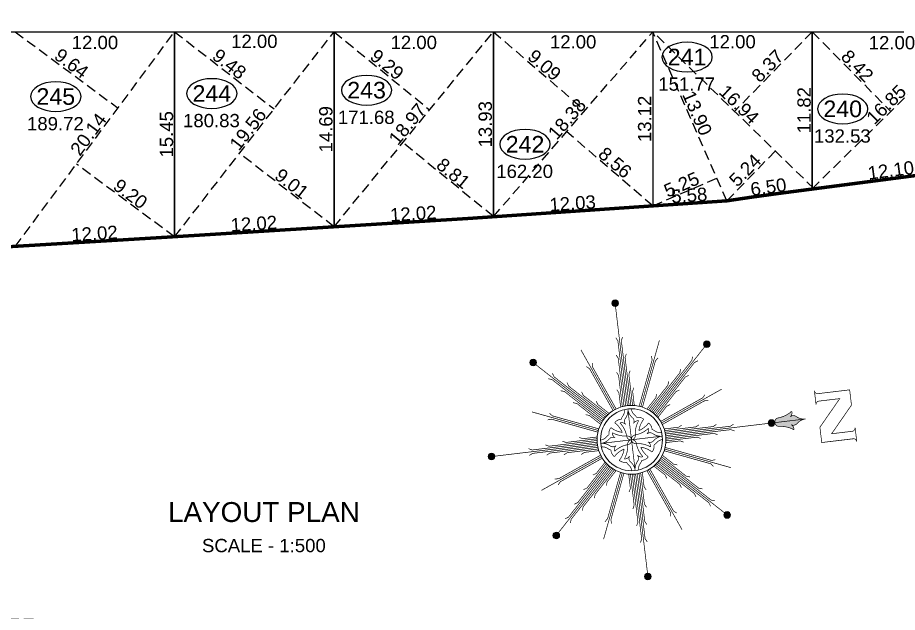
# Model space of a CAD drawing. Header units: millimetres. Extents: x 9625 to 10808, y -1607 to -1252.
# Drawn here: x 10449.5 to 10515.7, y -1510.8 to -1466 of the extents above; entities that cross this region are included whole.
import ezdxf

# ---------------------------------------------------------------- set-up
doc = ezdxf.new("R2010")
doc.units = ezdxf.units.MM
doc.header["$LTSCALE"] = 3
doc.header["$MEASUREMENT"] = 0
doc.header["$PDMODE"] = 35
doc.header["$PDSIZE"] = 1
doc.linetypes.add('HIDDEN', pattern=[0.375, 0.25, -0.125])
doc.layers.get('Defpoints').update_dxf_attribs({"linetype": 'HIDDEN'})
for name, color, linetype in [('DIM', 8, 'HIDDEN'), ('DIM1', 8, 'Continuous'), ('PLOT TEXT', 3, 'Continuous'), ('Text', 3, 'Continuous'), ('WALL', 6, 'Continuous')]:
    doc.layers.add(name, color=color, linetype=linetype)
doc.layers.add('North', color=7, linetype='Continuous', lineweight=18)
doc.styles.add('ARIAL', font='arial.ttf')
doc.styles.get("Standard").update_dxf_attribs({"font": 'arial.ttf'})
doc.dimstyles.new('ISO-25', dxfattribs={"dimtxt": 1, "dimasz": 1, "dimexe": 0, "dimexo": 0, "dimgap": 0.1, "dimtad": 1, "dimzin": 0, "dimdsep": 46, "dimtxsty": 'Standard', "dimblk": 'NONE', "dimcen": 2.5, "dimse1": 1, "dimse2": 1, "dimclrd": 256, "dimclre": 256, "dimclrt": 3, "dimadec": 0, "dimazin": 0, "dimtfac": 1, "dimtmove": 0, "dimatfit": 3, "dimfxl": 1, "dimarcsym": 0})
doc.dimstyles.get("Standard").update_dxf_attribs({"dimtxt": 1, "dimasz": 0, "dimexe": 0, "dimexo": 0, "dimgap": 0.1, "dimtad": 1, "dimzin": 0, "dimdsep": 46, "dimtxsty": 'Standard', "dimcen": 0, "dimse1": 1, "dimse2": 1, "dimsd1": 1, "dimsd2": 1, "dimclrd": 256, "dimclre": 256, "dimclrt": 3, "dimadec": 0, "dimazin": 0, "dimtfac": 1, "dimtix": 1, "dimtofl": 0, "dimtmove": 2, "dimatfit": 3, "dimfxl": 1, "dimtolj": 1, "dimtzin": 0, "dimlwd": -1, "dimlwe": -1, "dimarcsym": 0})

# ---------------------------------------------------------------- blocks, each defined once
blk = doc.blocks.new('*D1571')
at = {"layer": 'Defpoints', "color": 0}
for p in [(10440.9657438603, -1511.331670388876), (10451.02200200672, -1511.331670388876), (10451.02200200672, -1511.331670388876)]:
    blk.add_point(p, dxfattribs=at)
at = {"layer": 'DIM', "lineweight": -2}
blk.add_line((10440.9657438603, -1511.331670388876), (10451.02200200672, -1511.331670388876), dxfattribs=at)
at = {"layer": 'DIM', "color": 3, "insert": (10445.99387293351, -1510.721097401155), "char_height": 1, "attachment_point": 5}
blk.add_mtext('20.11', dxfattribs=at)
blk = doc.blocks.new('_None')
blk = doc.blocks.new('*D308')
at = {"layer": 'Defpoints', "color": 0}
for p in [(10449.33164176865, -1467.070435481002), (10457.07114773702, -1472.812745032569), (10457.07114773702, -1472.812745032569)]:
    blk.add_point(p, dxfattribs=at)
at = {"layer": 'DIM', "lineweight": -2}
blk.add_line((10449.33164176865, -1467.070435481002), (10457.07114773702, -1472.812745032569), dxfattribs=at)
at = {"layer": 'DIM', "color": 3, "insert": (10453.56520668972, -1469.451243187954), "char_height": 1, "attachment_point": 5, "rotation": 323.4265132976933}
blk.add_mtext('9.64', dxfattribs=at)
blk = doc.blocks.new('*D307')
at = {"layer": 'Defpoints', "color": 0}
for p in [(10453.94057358548, -1477.032144407093), (10453.94057358548, -1477.032144407093), (10461.33164176865, -1482.515931304854)]:
    blk.add_point(p, dxfattribs=at)
at = {"layer": 'DIM', "lineweight": -2}
blk.add_line((10461.33164176865, -1482.515931304854), (10453.94057358548, -1477.032144407093), dxfattribs=at)
at = {"layer": 'DIM', "color": 3, "insert": (10457.99991961396, -1479.283690787143), "char_height": 1, "attachment_point": 5, "rotation": 323.42651329769234}
blk.add_mtext('9.20', dxfattribs=at)
blk = doc.blocks.new('*D306')
at = {"layer": 'Defpoints', "color": 0}
for p in [(10461.33164176865, -1467.070435481002), (10461.33164176865, -1467.070435481002), (10449.33164176865, -1483.244079689206)]:
    blk.add_point(p, dxfattribs=at)
at = {"layer": 'DIM', "lineweight": -2}
blk.add_line((10449.33164176865, -1483.244079689206), (10461.33164176865, -1467.070435481002), dxfattribs=at)
at = {"layer": 'DIM', "color": 3, "insert": (10454.84129469982, -1474.793445648213), "char_height": 1, "attachment_point": 5, "rotation": 53.426513297692594}
blk.add_mtext('20.14', dxfattribs=at)
blk = doc.blocks.new('*D305')
at = {"layer": 'Defpoints', "color": 0}
for p in [(10461.33164176865, -1467.070435481002), (10468.81463819984, -1472.883838028167), (10468.81463819984, -1472.883838028167)]:
    blk.add_point(p, dxfattribs=at)
at = {"layer": 'DIM', "lineweight": -2}
blk.add_line((10461.33164176865, -1467.070435481002), (10468.81463819984, -1472.883838028167), dxfattribs=at)
at = {"layer": 'DIM', "color": 3, "insert": (10465.44772625694, -1469.494970291998), "char_height": 1, "attachment_point": 5, "rotation": 322.1570220389801}
blk.add_mtext('9.48', dxfattribs=at)
blk = doc.blocks.new('*D304')
at = {"layer": 'Defpoints', "color": 0}
for p in [(10466.21457627693, -1476.230630880055), (10466.21457627693, -1476.230630880055), (10473.33164176865, -1481.759748398463)]:
    blk.add_point(p, dxfattribs=at)
at = {"layer": 'DIM', "lineweight": -2}
blk.add_line((10473.33164176865, -1481.759748398463), (10466.21457627693, -1476.230630880055), dxfattribs=at)
at = {"layer": 'DIM', "color": 3, "insert": (10470.14769529549, -1478.513023176673), "char_height": 1, "attachment_point": 5, "rotation": 322.15702203897683}
blk.add_mtext('9.01', dxfattribs=at)
blk = doc.blocks.new('*D303')
at = {"layer": 'Defpoints', "color": 0}
for p in [(10473.33164177922, -1467.069562930242), (10473.33164177922, -1467.069562930242), (10461.33164176865, -1482.515931304854)]:
    blk.add_point(p, dxfattribs=at)
at = {"layer": 'DIM', "lineweight": -2}
blk.add_line((10461.33164176865, -1482.515931304854), (10473.33164177922, -1467.069562930242), dxfattribs=at)
at = {"layer": 'DIM', "color": 3, "insert": (10466.84947531135, -1474.418160844852), "char_height": 1, "attachment_point": 5, "rotation": 52.157022038977395}
blk.add_mtext('19.56', dxfattribs=at)
blk = doc.blocks.new('*D302')
at = {"layer": 'Defpoints', "color": 0}
for p in [(10473.33164176865, -1467.070435481002), (10480.52865209419, -1472.949820336627), (10480.52865209419, -1472.949820336627)]:
    blk.add_point(p, dxfattribs=at)
at = {"layer": 'DIM', "lineweight": -2}
blk.add_line((10473.33164176865, -1467.070435481002), (10480.52865209419, -1472.949820336627), dxfattribs=at)
at = {"layer": 'DIM', "color": 3, "insert": (10477.31642743623, -1469.537278308056), "char_height": 1, "attachment_point": 5, "rotation": 320.75391127430345}
blk.add_mtext('9.29', dxfattribs=at)
blk = doc.blocks.new('*D301')
at = {"layer": 'Defpoints', "color": 0}
for p in [(10478.50943865688, -1475.421558505612), (10478.50943865688, -1475.421558505612), (10485.33164176865, -1480.994755686535)]:
    blk.add_point(p, dxfattribs=at)
at = {"layer": 'DIM', "lineweight": -2}
blk.add_line((10485.33164176865, -1480.994755686535), (10478.50943865688, -1475.421558505612), dxfattribs=at)
at = {"layer": 'DIM', "color": 3, "insert": (10482.30682071757, -1477.735307495315), "char_height": 1, "attachment_point": 5, "rotation": 320.75391127429856}
blk.add_mtext('8.81', dxfattribs=at)
blk = doc.blocks.new('*D300')
at = {"layer": 'Defpoints', "color": 0}
for p in [(10485.33164176865, -1467.070435481002), (10485.33164176865, -1467.070435481002), (10473.33164176865, -1481.759748398463)]:
    blk.add_point(p, dxfattribs=at)
at = {"layer": 'DIM', "lineweight": -2}
blk.add_line((10473.33164176865, -1481.759748398463), (10485.33164176865, -1467.070435481002), dxfattribs=at)
at = {"layer": 'DIM', "color": 3, "insert": (10478.85879216789, -1474.02881143492), "char_height": 1, "attachment_point": 5, "rotation": 50.75391127430168}
blk.add_mtext('18.97', dxfattribs=at)
blk = doc.blocks.new('*D299')
at = {"layer": 'Defpoints', "color": 0}
for p in [(10490.84663314298, -1474.595112865275), (10490.84663314298, -1474.595112865275), (10497.33164176865, -1480.183669544441)]:
    blk.add_point(p, dxfattribs=at)
at = {"layer": 'DIM', "lineweight": -2}
blk.add_line((10497.33164176865, -1480.183669544441), (10490.84663314298, -1474.595112865275), dxfattribs=at)
at = {"layer": 'DIM', "color": 3, "insert": (10494.48772422448, -1476.926867733906), "char_height": 1, "attachment_point": 5, "rotation": 319.2463709717993}
blk.add_mtext('8.56', dxfattribs=at)
blk = doc.blocks.new('*D298')
at = {"layer": 'Defpoints', "color": 0}
for p in [(10485.33164176865, -1467.070435481002), (10492.21745885814, -1473.00439506506), (10492.21745885814, -1473.00439506506)]:
    blk.add_point(p, dxfattribs=at)
at = {"layer": 'DIM', "lineweight": -2}
blk.add_line((10485.33164176865, -1467.070435481002), (10492.21745885814, -1473.00439506506), dxfattribs=at)
at = {"layer": 'DIM', "color": 3, "insert": (10489.17313708206, -1469.574891802079), "char_height": 1, "attachment_point": 5, "rotation": 319.24637097179885}
blk.add_mtext('9.09', dxfattribs=at)
blk = doc.blocks.new('*D297')
at = {"layer": 'Defpoints', "color": 0}
for p in [(10497.3316417757, -1467.069853780499), (10497.3316417757, -1467.069853780499), (10485.33164176865, -1480.994755686535)]:
    blk.add_point(p, dxfattribs=at)
at = {"layer": 'DIM', "lineweight": -2}
blk.add_line((10485.33164176865, -1480.994755686535), (10497.3316417757, -1467.069853780499), dxfattribs=at)
at = {"layer": 'DIM', "color": 3, "insert": (10490.86885993709, -1473.633495315558), "char_height": 1, "attachment_point": 5, "rotation": 49.24637097180036}
blk.add_mtext('18.38', dxfattribs=at)
blk = doc.blocks.new('*D296')
at = {"layer": 'Defpoints', "color": 0}
for p in [(10509.33164176865, -1467.070435481002), (10503.48836183369, -1473.068097520247), (10503.48836183909, -1473.068097525503)]:
    blk.add_point(p, dxfattribs=at)
at = {"layer": 'DIM', "lineweight": -2}
blk.add_line((10509.33164177404, -1467.070435486258), (10503.48836183909, -1473.068097525503), dxfattribs=at)
at = {"layer": 'DIM', "color": 3, "insert": (10505.972425357, -1469.642953440721), "char_height": 1, "attachment_point": 5, "rotation": 45.74697957885421}
blk.add_mtext('8.37', dxfattribs=at)
blk = doc.blocks.new('*D295')
at = {"layer": 'Defpoints', "color": 0}
for p in [(10506.5525624864, -1476.053424481571), (10506.5525624864, -1476.053424481571), (10502.89498134454, -1479.807640574961)]:
    blk.add_point(p, dxfattribs=at)
at = {"layer": 'DIM', "lineweight": -2}
blk.add_line((10502.89498134454, -1479.807640574961), (10506.5525624864, -1476.053424481571), dxfattribs=at)
at = {"layer": 'DIM', "color": 3, "insert": (10504.28643975826, -1477.504457467274), "char_height": 1, "attachment_point": 5, "rotation": 45.746979578863915}
blk.add_mtext('5.24', dxfattribs=at)
blk = doc.blocks.new('*D294')
at = {"layer": 'Defpoints', "color": 0}
for p in [(10497.3316417757, -1467.069853780499), (10497.3316417757, -1467.069853780499), (10509.46803790172, -1478.893854449737)]:
    blk.add_point(p, dxfattribs=at)
at = {"layer": 'DIM', "lineweight": -2}
blk.add_line((10509.46803790172, -1478.893854449737), (10497.3316417757, -1467.069853780499), dxfattribs=at)
at = {"layer": 'DIM', "color": 3, "insert": (10503.8259148997, -1472.544521957901), "char_height": 1, "attachment_point": 5, "rotation": 315.7469795788582}
blk.add_mtext('16.94', dxfattribs=at)
blk = doc.blocks.new('*D293')
at = {"layer": 'Defpoints', "color": 0}
for p in [(10502.14160004695, -1478.082782336403), (10502.14495847979, -1478.090471431643), (10497.33164176865, -1480.183669544441)]:
    blk.add_point(p, dxfattribs=at)
at = {"layer": 'DIM', "lineweight": -2}
blk.add_line((10497.33500020149, -1480.191358639681), (10502.14495847979, -1478.090471431643), dxfattribs=at)
at = {"layer": 'DIM', "color": 3, "insert": (10499.49558899331, -1478.581386009186), "char_height": 1, "attachment_point": 5, "rotation": 23.594679431634642}
blk.add_mtext('5.25', dxfattribs=at)
blk = doc.blocks.new('*D292')
at = {"layer": 'Defpoints', "color": 0}
for p in [(10497.33164176865, -1467.070435481002), (10497.33164176865, -1467.070435481002), (10502.89498134454, -1479.807640574961)]:
    blk.add_point(p, dxfattribs=at)
at = {"layer": 'DIM', "lineweight": -2}
blk.add_line((10502.89498134454, -1479.807640574961), (10497.33164176865, -1467.070435481002), dxfattribs=at)
at = {"layer": 'DIM', "color": 3, "insert": (10500.6731531342, -1473.19451116499), "char_height": 1, "attachment_point": 5, "rotation": 293.59467943163713}
blk.add_mtext('13.90', dxfattribs=at)
blk = doc.blocks.new('*D291')
at = {"layer": 'Defpoints', "color": 0}
for p in [(10509.33164176865, -1467.070435481002), (10515.24270387674, -1473.069630860782), (10515.24270387674, -1473.069630860782)]:
    blk.add_point(p, dxfattribs=at)
at = {"layer": 'DIM', "lineweight": -2}
blk.add_line((10509.33164176865, -1467.070435481002), (10515.24270387674, -1473.069630860782), dxfattribs=at)
at = {"layer": 'DIM', "color": 3, "insert": (10512.72209599815, -1469.641499386007), "char_height": 1, "attachment_point": 5, "rotation": 314.5760316396894}
blk.add_mtext('8.42', dxfattribs=at)
blk = doc.blocks.new('*D289')
at = {"layer": 'Defpoints', "color": 0}
for p in [(10521.33164177217, -1467.070144630757), (10521.33164177217, -1467.070144630757), (10509.33164176865, -1478.893854449737)]:
    blk.add_point(p, dxfattribs=at)
at = {"layer": 'DIM', "lineweight": -2}
blk.add_line((10509.33164176865, -1478.893854449737), (10521.33164177217, -1467.070144630757), dxfattribs=at)
at = {"layer": 'DIM', "color": 3, "insert": (10514.90310798553, -1472.547076364792), "char_height": 1, "attachment_point": 5, "rotation": 44.57603163969027}
blk.add_mtext('16.85', dxfattribs=at)
blk = doc.blocks.new('*D136')
at = {"layer": 'Defpoints', "color": 0}
for p in [(10521.33164176865, -1477.32772454541), (10521.33164176865, -1477.32772454541), (10509.33164176865, -1478.893854449737)]:
    blk.add_point(p, dxfattribs=at)
at = {"layer": 'DIM1', "color": 3, "insert": (10515.25262548779, -1477.505350978239), "char_height": 1, "attachment_point": 5, "rotation": 7.435691972707772}
blk.add_mtext('\\A1;12.10', dxfattribs=at)
blk = doc.blocks.new('*D135')
at = {"layer": 'Defpoints', "color": 0}
for p in [(10509.33164176865, -1478.893854449737), (10509.33411900068, -1478.91130393923), (10502.89498134454, -1479.807640574961)]:
    blk.add_point(p, dxfattribs=at)
at = {"layer": 'DIM1', "color": 3, "insert": (10506.02996876807, -1478.763685382924), "char_height": 1, "attachment_point": 5, "rotation": 8.080051518199312}
blk.add_mtext('\\A1;6.50', dxfattribs=at)
blk = doc.blocks.new('*D134')
at = {"layer": 'Defpoints', "color": 0}
for p in [(10497.33164176865, -1480.19282553153), (10502.89498134454, -1479.807640574961), (10502.89498134454, -1479.807640574961)]:
    blk.add_point(p, dxfattribs=at)
at = {"layer": 'DIM1', "color": 3, "insert": (10500.07113871242, -1479.391118265583), "char_height": 1, "attachment_point": 5, "rotation": 3.9606262726053427}
blk.add_mtext('\\A1;5.58', dxfattribs=at)
blk = doc.blocks.new('*D133')
at = {"layer": 'Defpoints', "color": 0}
for p in [(10497.33164176865, -1480.183669544441), (10497.33226470204, -1480.192782951846), (10485.33164176865, -1481.003911673558)]:
    blk.add_point(p, dxfattribs=at)
at = {"layer": 'DIM1', "color": 3, "insert": (10491.29060379251, -1479.993412140039), "char_height": 1, "attachment_point": 5, "rotation": 3.9102853688263304}
blk.add_mtext('\\A1;12.03', dxfattribs=at)
blk = doc.blocks.new('*D132')
at = {"layer": 'Defpoints', "color": 0}
for p in [(10485.33164176865, -1481.003911673558), (10485.33164176865, -1481.003911673558), (10473.33164176865, -1481.759748398473)]:
    blk.add_point(p, dxfattribs=at)
at = {"layer": 'DIM1', "color": 3, "insert": (10479.29326003832, -1480.772464615178), "char_height": 1, "attachment_point": 5, "rotation": 3.6040934038965555}
blk.add_mtext('\\A1;12.02', dxfattribs=at)
blk = doc.blocks.new('*D131')
at = {"layer": 'Defpoints', "color": 0}
for p in [(10473.33164176865, -1481.759748398463), (10473.33164176865, -1481.759748398463), (10461.33164176865, -1482.515931304866)]:
    blk.add_point(p, dxfattribs=at)
at = {"layer": 'DIM1', "color": 3, "insert": (10467.29324252858, -1481.528475533955), "char_height": 1, "attachment_point": 5, "rotation": 3.6057397641718554}
blk.add_mtext('\\A1;12.02', dxfattribs=at)
blk = doc.blocks.new('*D130')
at = {"layer": 'Defpoints', "color": 0}
for p in [(10461.33164176865, -1482.515931304854), (10461.33164176865, -1482.515931304854), (10449.33164176865, -1483.244079689206)]:
    blk.add_point(p, dxfattribs=at)
at = {"layer": 'DIM1', "color": 3, "insert": (10455.29466080915, -1482.270553462847), "char_height": 1, "attachment_point": 5, "rotation": 3.4723948942916376}
blk.add_mtext('\\A1;12.02', dxfattribs=at)
blk = doc.blocks.new('*D108')
at = {"layer": 'Defpoints', "color": 0}
for p in [(10461.33164176865, -1467.070435481002), (10461.33164176865, -1467.070435481002), (10461.33164176865, -1482.515931304866)]:
    blk.add_point(p, dxfattribs=at)
at = {"layer": 'DIM1', "color": 3, "insert": (10460.72106878093, -1474.793183392934), "char_height": 1, "attachment_point": 5, "rotation": 90}
blk.add_mtext('\\A1;15.45', dxfattribs=at)
blk = doc.blocks.new('*D107')
at = {"layer": 'Defpoints', "color": 0}
for p in [(10473.33164176865, -1467.070435481002), (10473.33164176865, -1467.070435481002), (10473.33164176865, -1481.759748398473)]:
    blk.add_point(p, dxfattribs=at)
at = {"layer": 'DIM1', "color": 3, "insert": (10472.72106878093, -1474.415091939738), "char_height": 1, "attachment_point": 5, "rotation": 90}
blk.add_mtext('\\A1;14.69', dxfattribs=at)
blk = doc.blocks.new('*D106')
at = {"layer": 'Defpoints', "color": 0}
for p in [(10485.33164176865, -1467.070435481002), (10485.33164176865, -1467.070435481002), (10485.33164176865, -1481.003911673558)]:
    blk.add_point(p, dxfattribs=at)
at = {"layer": 'DIM1', "color": 3, "insert": (10484.72072771681, -1474.03717357728), "char_height": 1, "attachment_point": 5, "rotation": 90}
blk.add_mtext('\\A1;13.93', dxfattribs=at)
blk = doc.blocks.new('*D105')
at = {"layer": 'Defpoints', "color": 0}
for p in [(10497.33164176865, -1467.070435481002), (10497.33164176865, -1480.19282553153), (10497.33164176865, -1480.19282553153)]:
    blk.add_point(p, dxfattribs=at)
at = {"layer": 'DIM1', "color": 3, "insert": (10496.72072771681, -1473.631630506266), "char_height": 1, "attachment_point": 5, "rotation": 90}
blk.add_mtext('\\A1;13.12', dxfattribs=at)
blk = doc.blocks.new('*D104')
at = {"layer": 'Defpoints', "color": 0}
for p in [(10509.33164176865, -1467.070435481002), (10509.33164176865, -1478.893854449737), (10509.33164176865, -1478.893854449737)]:
    blk.add_point(p, dxfattribs=at)
at = {"layer": 'DIM1', "color": 3, "insert": (10508.72106878093, -1472.98214496537), "char_height": 1, "attachment_point": 5, "rotation": 90}
blk.add_mtext('\\A1;11.82', dxfattribs=at)
blk = doc.blocks.new('*D99')
at = {"layer": 'Defpoints', "color": 0}
for p in [(10509.33164176865, -1467.069999205628), (10521.33164176865, -1467.070435481002), (10521.33164176865, -1467.070435481002)]:
    blk.add_point(p, dxfattribs=at)
at = {"layer": 'DIM1', "color": 3, "insert": (10515.33166396681, -1467.899586691812), "char_height": 1, "attachment_point": 5, "rotation": 359.99791693853183}
blk.add_mtext('\\A1;12.00', dxfattribs=at)
blk = doc.blocks.new('*D98')
at = {"layer": 'Defpoints', "color": 0}
for p in [(10497.33164176865, -1467.070435481002), (10509.33164176865, -1467.070435481002), (10509.33164176865, -1467.070435481002)]:
    blk.add_point(p, dxfattribs=at)
at = {"layer": 'DIM1', "color": 3, "insert": (10503.33164176865, -1467.825721776079), "char_height": 1, "attachment_point": 5}
blk.add_mtext('\\A1;12.00', dxfattribs=at)
blk = doc.blocks.new('*D97')
at = {"layer": 'Defpoints', "color": 0}
for p in [(10485.33164176865, -1467.06970835537), (10497.33164176865, -1467.070435481002), (10497.33164176865, -1467.070435481002)]:
    blk.add_point(p, dxfattribs=at)
at = {"layer": 'DIM1', "color": 3, "insert": (10491.33167876559, -1467.835400627105), "char_height": 1, "attachment_point": 5, "rotation": 359.9965282308489}
blk.add_mtext('\\A1;12.00', dxfattribs=at)
blk = doc.blocks.new('*D96')
at = {"layer": 'Defpoints', "color": 0}
for p in [(10473.33164176865, -1467.070435481002), (10485.33164176865, -1467.06970835537), (10485.33164176865, -1467.070435481002)]:
    blk.add_point(p, dxfattribs=at)
at = {"layer": 'DIM1', "color": 3, "insert": (10479.33164176865, -1467.879443644389), "char_height": 1, "attachment_point": 5}
blk.add_mtext('\\A1;12.00', dxfattribs=at)
blk = doc.blocks.new('*D95')
at = {"layer": 'Defpoints', "color": 0}
for p in [(10461.33164176865, -1467.069417505112), (10473.33164184267, -1467.069562930248), (10473.33164176865, -1467.070435481002)]:
    blk.add_point(p, dxfattribs=at)
at = {"layer": 'DIM1', "color": 3, "insert": (10467.33169363838, -1467.794541442396), "char_height": 1, "attachment_point": 5, "rotation": 359.99513952316903}
blk.add_mtext('\\A1;12.00', dxfattribs=at)
blk = doc.blocks.new('*D94')
at = {"layer": 'Defpoints', "color": 0}
for p in [(10449.33164176865, -1467.070435481002), (10461.33164176865, -1467.070435481002), (10461.33164176865, -1467.070435481002)]:
    blk.add_point(p, dxfattribs=at)
at = {"layer": 'DIM1', "color": 3, "insert": (10455.33164176865, -1467.883243017928), "char_height": 1, "attachment_point": 5}
blk.add_mtext('\\A1;12.00', dxfattribs=at)
blk = doc.blocks.new('A$C299C5A19')
at = {"layer": 'North', "ltscale": 10}
blk.add_hatch(color=7, dxfattribs=at).paths.add_polyline_path([(2.545412471688791, 5.92998968692558, -0.3013905640362153), (2.64892364217485, 5.888178542891125, -0.3508248803702062), (2.657468859077653, 6.004428270141148, 0.1892608116408051), (2.725842986286465, 6.178592368245517), (2.725842559151033, 5.579678802386013, 0.0010529890678164), (2.725573001626571, 5.579678234930383, -0.3964332830302411), (2.642284660746554, 5.658535431275653, 0.143427813978053)])
h = blk.add_hatch(color=7, dxfattribs=at)
edge = h.paths.add_edge_path()
edge.add_ellipse((2.981847856246652, 6.178592104313206), major_axis=(0, 0.2560047747987595), ratio=1, start_angle=89.99991925184982, end_angle=132.8683011996399)
edge.add_ellipse((2.725844977018004, 5.940963500272814), major_axis=(0, 0.09328711979883474), ratio=1, start_angle=235.5398540688021, end_angle=312.8682331588968, ccw=False)
edge.add_ellipse((2.886048927318777, 5.831021834820752), major_axis=(0, 0.1010128428736418), ratio=1, start_angle=348.4504794227524, end_angle=415.5396038349666, ccw=False)
edge.add_ellipse((3.321257888508634, 5.628883243329214), major_axis=(0, 0.5127155132166378), ratio=1, start_angle=414.035973102049, end_angle=446.6845859687634)
edge.add_ellipse((2.725842601426617, 5.663375820183936), major_axis=(0, 0.08369801945190533), ratio=1, start_angle=179.9999275531142, end_angle=266.68429181955895, ccw=False)
edge.add_line((2.72584249559577, 5.579677800732099), (2.725843113056498, 6.178592465106134))
h = blk.add_hatch(color=7, dxfattribs=at)
edge = h.paths.add_edge_path()
edge.add_ellipse((2.725842505198897, 5.515680412346454), major_axis=(0, 0.0639983900396924), ratio=1, start_angle=0, end_angle=360, ccw=False)
h = blk.add_hatch(color=7, dxfattribs=at)
edge = h.paths.add_edge_path()
edge.add_ellipse((1.062188327682747, 4.453490598103486), major_axis=(0, 0.0639983900396924), ratio=1, start_angle=0, end_angle=360, ccw=False)
h = blk.add_hatch(color=7, dxfattribs=at)
edge = h.paths.add_edge_path()
edge.add_ellipse((4.389492018273813, 4.453494241735826), major_axis=(0, 0.0639983900396924), ratio=1, start_angle=0, end_angle=360, ccw=False)
h = blk.add_hatch(color=7, dxfattribs=at)
edge = h.paths.add_edge_path()
edge.add_ellipse((0.0639990423204608, 2.789839525438992), major_axis=(0, 0.0639983900396924), ratio=1, start_angle=0, end_angle=360, ccw=False)
h = blk.add_hatch(color=7, dxfattribs=at)
edge = h.paths.add_edge_path()
edge.add_ellipse((5.387684947268326, 2.789841911493965), major_axis=(0, 0.0639983900396924), ratio=1, start_angle=0, end_angle=360, ccw=False)
h = blk.add_hatch(color=7, dxfattribs=at)
edge = h.paths.add_edge_path()
edge.add_ellipse((1.016938312652996, 1.080933175011296), major_axis=(0, 0.0639983900396924), ratio=1, start_angle=0, end_angle=360, ccw=False)
h = blk.add_hatch(color=7, dxfattribs=at)
edge = h.paths.add_edge_path()
edge.add_ellipse((4.389495661905698, 1.126190551145441), major_axis=(0, 0.0639983900396924), ratio=1, start_angle=0, end_angle=360, ccw=False)
h = blk.add_hatch(color=7, dxfattribs=at)
edge = h.paths.add_edge_path()
edge.add_ellipse((2.725843113048995, 0.0639992321105188), major_axis=(0, 0.0639983900396924), ratio=1, start_angle=0, end_angle=360, ccw=False)
at = {"layer": 'North', "color": 7, "ltscale": 10, "extrusion": (0, 0, -1)}
blk.add_line((3.215741262348502, 6.434435706862018, 4.941216000000028), (3.2157411942527, 7.045175683454772, 4.941216000000028), dxfattribs=at)
at = {"layer": 'North', "color": 7, "ltscale": 10, "const_width": 0.0132457603904438, "elevation": 4.941215999999981}
blk.add_lwpolyline([(2.565875609088948, 7.091243330317923), (2.268367274983461, 7.091243297146433), (2.268367343559361, 6.476204441275568, -0.4142135622117313), (2.204616996697609, 6.412454080232407), (2.477731154876323, 6.412454110684108, -0.4142135623488207), (2.413980819371545, 6.476204431978487), (2.41398077415863, 6.881702789276517), (2.918232928242105, 6.434435673690529), (3.215741262348842, 6.434435706862018), (3.2157411942527, 7.045176178635982, -0.4142135623476169), (3.279491842795779, 7.108926841388949), (3.006377055176585, 7.108926810937304, -0.4142135623665509), (3.070127718102527, 7.045176162226367), (3.07012776283534, 6.643976214732107)], format="xyb", close=True, dxfattribs=at)
at = {"layer": 'North', "color": 7, "ltscale": 10, "extrusion": (0, 0, -1), "const_width": 0.0133092219493988, "elevation": -4.941215999999981}
for points in [[(-2.725843017894021, 6.178592465106134, 0.1892610043), (-2.657468803839037, 6.004428210631829, -0.3508239985), (-2.648923522325048, 5.888178717533605, -0.3013899922), (-2.545412471688791, 5.92998968692575, 0.1434279978), (-2.642284682109448, 5.658535062499765, -0.3973639905), (-2.725842559149782, 5.579677800732156), (-2.725842986286465, 6.178592465106192)], [(-2.725843081448147, 6.178592465106134, -0.1892610043), (-2.79421699173406, 6.004428091377064, 0.3508239985), (-2.80276207049178, 5.888178583375008, 0.3013899922), (-2.906273194052914, 5.929989372228134, -0.1434279978), (-2.809400510173986, 5.658534916762277, 0.3973639905), (-2.72584249559577, 5.579677800732099), (-2.725843113056498, 6.178592465106134)], [(-2.130639859597295, 2.856422599045231, -0.1892610043), (-2.255818969001552, 2.906987105645214, 0.0957487002), (-2.307301617089251, 2.939068358476163, 0.2230650038), (-2.359250673745918, 3.07167543381729, -0.1357149929), (-2.565443814116065, 2.953163756640208, -0.1363700032), (-2.442745953394478, 3.155086363288774, 0.2259529978), (-2.576613294280377, 3.208380625499216, 0.0957487971), (-2.60869443435763, 3.259863343848905, -0.189260006), (-2.6592586667972, 3.38504256399625)], [(-2.725841275555126, 3.388755238998328, 0.1892610043), (-2.657467435715943, 3.214590786468136, -0.3508239985), (-2.64892238288462, 3.098338103585149, -0.3013899922), (-2.545411249999006, 3.140149567437447, 0.1434279978), (-2.642283994406284, 2.868698909468491, -0.3973639905), (-2.725841994792745, 2.789841494807546), (-2.725841243778063, 3.388755238998384)], [(-2.725841402325614, 3.388755238998555, -0.1892610043), (-2.794215623610398, 3.21459093621712, 0.3508239985), (-2.802760931051921, 3.098338272049147, 0.3013899922), (-2.906271972362105, 3.140149962605505, -0.1434279978), (-2.809399822471618, 2.868699092472127, 0.3973639905), (-2.725841994792745, 2.789841494807546), (-2.72584143410279, 3.388755238998499)], [(-2.792424019214649, 3.385042709821732, -0.1892610043), (-2.842988525814462, 3.259863600417475, 0.0957487002), (-2.875069778645865, 3.208380952330173, 0.2230650038), (-3.007676853987277, 3.156431895673108, -0.1357149929), (-2.889165176810024, 2.95023875530245, -0.1363700032), (-3.091087783458192, 3.07293661602398, 0.2259529978), (-3.14438204566909, 2.939069275138194, 0.0957487971), (-3.19586476401912, 2.90698813506151, -0.189260006), (-3.321043984165726, 2.856423902621713)], [(-2.12692733042013, 2.78983998215574, -0.1892610043), (-2.301091633201622, 2.858214203440297, 0.3508239985), (-2.417344297369709, 2.866759510881479, 0.3013899922), (-2.375532606813749, 2.970270552193142, -0.1434279978), (-2.646983476947298, 2.873398402301631, 0.3973639905), (-2.725841074611594, 2.789840574623497), (-2.126927330420471, 2.78984001393286)], [(-3.32475665916786, 2.789841293863446, 0.1892610043), (-3.150592206637838, 2.858215133703254, -0.3508239985), (-3.03433952375451, 2.866760186534691, -0.3013899922), (-3.076150987607775, 2.970271319419509, 0.1434279978), (-2.804700329638194, 2.873398575012572, -0.3973639905), (-2.725842914977192, 2.789840574625543), (-3.32475665916786, 2.789841325640622)], [(-2.126927330420471, 2.789839855385595, 0.1892610043), (-2.301091782950493, 2.721466015545729, -0.3508239985), (-2.417344465833366, 2.712920962714065, -0.3013899922), (-2.375533001981466, 2.60940982982936, 0.1434279978), (-2.646983659950478, 2.706282574236297, -0.3973639905), (-2.725841074611594, 2.789840574623497), (-2.126927330420471, 2.789839823608417)], [(-2.659259970374023, 2.194638439427308, -0.1892610043), (-2.608695463773983, 2.319817548831281, 0.0957487002), (-2.576614210942807, 2.371300196918809, 0.2230650038), (-2.444007135601168, 2.423249253575875, -0.1357149929), (-2.562518812778761, 2.629442393946362, -0.1363700032), (-2.360596206130139, 2.506744533225173, 0.2259529978), (-2.307301943919128, 2.640611874110618, 0.0957487971), (-2.25581922556978, 2.672693014187359, -0.189260006), (-2.130640005422151, 2.723257246627326)], [(-2.725842587262718, 2.190925910250598, -0.1892610043), (-2.657468365978502, 2.365090213031919, 0.3508239985), (-2.64892305853732, 2.481342877199836, 0.3013899922), (-2.545412017226112, 2.439531186643648, -0.1434279978), (-2.642284167116713, 2.710982056776742, 0.3973639905), (-2.725841994795132, 2.789839654441323), (-2.725842555486565, 2.190925910250598)], [(-2.72584271403366, 2.190925910250768, 0.1892610043), (-2.794216553872729, 2.36509036278079, -0.3508239985), (-2.802761606704621, 2.481343045663834, -0.3013899922), (-2.906272739589212, 2.439531581811593, 0.1434279978), (-2.809399995182615, 2.710982239780435, -0.3973639905), (-2.725841994795132, 2.789839654441323), (-2.725842745811178, 2.190925910250768)], [(-3.324756659168771, 2.789841167093186, -0.1892610043), (-3.150592356386823, 2.721466945808741, 0.3508239985), (-3.034339692219077, 2.712921638367504, 0.3013899922), (-3.076151382775151, 2.609410597055841, -0.1434279978), (-2.804700512641602, 2.706282746947408, 0.3973639905), (-2.725842914977192, 2.789840574625543), (-3.32475665916786, 2.78984113531601)], [(-3.321044129991946, 2.723258550203809, -0.1892610043), (-3.195865020587234, 2.672694043603826, 0.0957487002), (-3.144382372500444, 2.640612790772706, 0.2230650038), (-3.092433315842868, 2.508005715431636, -0.1357149929), (-2.88624017547238, 2.626517392608832, -0.1363700032), (-3.008938036193853, 2.424594785960152, 0.2259529978), (-2.875070695307953, 2.371300523749654, 0.0957487971), (-2.842989555231611, 2.319817805399907, -0.189260006), (-2.792425322791132, 2.194638585252675)]]:
    blk.add_lwpolyline(points, format="xyb", dxfattribs=at)
for points in [[(-2.725842671978966, 3.455299807950439), (-2.725842449386846, 5.451682022306841)], [(-2.692568230022516, 3.454468764952423), (-2.69256684453137, 4.719676678798236), (-2.659293734870857, 4.786222716106124)], [(-2.759114303935916, 3.454468837825118), (-2.759112918444202, 4.719676751670931), (-2.792385882359099, 4.786222861851399)], [(-2.471180149546967, 3.404645467677312), (-1.961857759881922, 4.634257348029222)], [(-2.980501160921562, 3.404646723501457), (-3.489822190172162, 4.634259021258059)], [(-2.255289520472616, 3.260391352067358), (-1.062188327682747, 4.453490598103485)], [(-2.659295195976483, 3.451965292537694), (-2.65929417210691, 4.386946273302839), (-2.626021062277459, 4.453492310610783)], [(-2.792387343465293, 3.451965438283082), (-2.792386319594356, 4.386946419048115), (-2.825659283678647, 4.453492529228697)], [(-3.196392772237118, 3.260393048946298), (-4.389492018273813, 4.453494241735825)], [(-2.440758627865648, 3.391143938592506), (-2.083914314680214, 4.252642362316124), (-2.027705467455348, 4.301387304940249)], [(-2.502239177445403, 3.416609853333342), (-2.145394911763446, 4.278103009667573), (-2.150669263946724, 4.35232179998087)], [(-2.949442773124474, 3.416610343052809), (-3.306285183623003, 4.27810428092431), (-3.301010669058541, 4.352323059686056)], [(-3.010923378478537, 3.391144562963233), (-3.367765773082851, 4.252643768224061), (-3.423968547909453, 4.301388833946703)], [(-2.23235112460452, 3.236275692444452), (-1.337716040516625, 4.130915417318419), (-1.267130629961116, 4.154439401565355)], [(-2.279405796160631, 3.283331133530396), (-1.384770712071372, 4.17797019193091), (-1.361239973072883, 4.248548950790166)], [(-2.626022163611764, 3.447772173558064), (-2.626021499513512, 4.054215867807442), (-2.592748389683606, 4.12076190511533)], [(-2.825660385013406, 3.44777239217592), (-2.825659720915268, 4.054216086425527), (-2.858932684999558, 4.120762196605823)], [(-3.172277112614665, 3.283331444814052), (-4.066916837487837, 4.177966528902687), (-4.090440821735569, 4.24855193945774)], [(-3.219332553701519, 3.236276106954163), (-4.113971612099931, 4.130911857346859), (-4.184550370960209, 4.154442596345746)], [(-2.304703949839904, 3.305088404893978), (-1.643568620916994, 3.966220921285469), (-1.62004448208529, 4.036799680152171)], [(-3.146979577755473, 3.305089327245127), (-3.80811279223019, 3.966223291614028), (-3.831636776484971, 4.036802102001729)], [(-2.210593242173786, 3.210978157585942), (-1.549459277805112, 3.872111372060714), (-1.478880467417297, 3.895635356314755)], [(-2.331196578940875, 3.325651171675417), (-1.902373193482958, 3.754471587262287), (-1.878849118198331, 3.825057009681529)], [(-2.59274913313402, 3.441856217020927), (-2.59274882691966, 3.721485462312102), (-2.559475717090322, 3.788031499620047)], [(-2.858933428448722, 3.441856508511534), (-2.858933122234475, 3.721485753802654), (-2.892206086319106, 3.788031863983178)], [(-3.120486903619962, 3.325651337922352), (-3.549308683425578, 3.754473390772943), (-3.572832604125778, 3.825052200991422)], [(-3.24108982506334, 3.210978619578781), (-3.902222341462561, 3.872107221395538), (-3.972801100322044, 3.895638087333907)], [(-2.190031231497073, 3.184485483450544), (-1.761209178646367, 3.613307263256047), (-1.690630368427605, 3.636831183956019)], [(-2.358907672650502, 3.344995444909443), (-2.161179098658408, 3.542722253071588), (-2.13765165990469, 3.613307675487021)], [(-3.092775767375655, 3.344995613850302), (-3.290503876539332, 3.54272348976184), (-3.314031160870058, 3.613308963705549)], [(-3.261652591844836, 3.18448599047798), (-3.690473007431933, 3.613309375936012), (-3.761058429851913, 3.636833451220808)], [(-2.111035845917626, 3.044499740751859), (-0.8814235481605692, 3.553820770001891)], [(-2.124538006455395, 3.074921958308891), (-1.263038801195193, 3.431764352913377), (-1.214293735464366, 3.487973791461172)], [(-3.327145358762209, 3.074923941553379), (-4.18864378248611, 3.431768254738813), (-4.237388725109781, 3.487977101963508)], [(-3.340646887847128, 3.044502419871776), (-4.570258768199209, 3.553824809536649)], [(-2.099072226365592, 3.013441352954487), (-1.237578288493978, 3.370283763453243), (-1.163359509732003, 3.365009883416178)], [(-2.170686955567816, 3.156774347205839), (-1.97295907965713, 3.354502456369743), (-1.90237360571325, 3.378029740700355)], [(-3.280996865079258, 3.156774896768865), (-3.478723673240779, 3.354503470760676), (-3.549309095657235, 3.378030909514279)], [(-3.352611273503043, 3.013443391972714), (-4.214104429837448, 3.370287657655978), (-4.288323220150914, 3.365013305472018)], [(-2.063717131136172, 2.856385923295249), (-1.1287361503704, 2.856384899425222), (-1.062190040189875, 2.889657863509114)], [(-2.067910177242993, 2.889658964843647), (-1.461466482993728, 2.88965830074494), (-1.394920372812748, 2.922931264828946)], [(-2.073826060907549, 2.922932008278621), (-1.794196815616146, 2.922931702064772), (-1.727650705435735, 2.956204666148835)], [(-3.377857637190686, 2.922933436285177), (-3.657486882481634, 2.922933742498912), (-3.724032919790373, 2.956206852328193)], [(-3.383773593728051, 2.889660405806978), (-3.990217287977202, 2.889661069905571), (-4.056763325285487, 2.922934179734852)], [(-3.387966712707567, 2.856387373442032), (-4.322947693473111, 2.856388397312116), (-4.3894937307806, 2.889661507141454)], [(-2.060381256676578, 2.789839748707436), (-0.0639990423204608, 2.789839525438992)], [(-2.061213731594079, 2.823112883766384), (-0.7960058177483234, 2.823111498274329), (-0.7294597075673437, 2.856384462189282)], [(-2.061213804466206, 2.756566809853155), (-0.7960058906209042, 2.756565424361269), (-0.7294598533126191, 2.72329231470087)], [(-2.063717276880424, 2.723293775806951), (-1.128736296116017, 2.72329275193681), (-1.062190258808641, 2.690019642107529)], [(-3.387966858453069, 2.723295225953563), (-4.322947839218044, 2.723296249823818), (-4.389493949398457, 2.690023285739755)], [(-3.390470185122467, 2.823114339395885), (-4.655678098968223, 2.823115724887884), (-4.722224136276167, 2.856388834547998)], [(-3.390470257994593, 2.756568265482769), (-4.655678171840577, 2.756569650974597), (-4.722224282021443, 2.723296687059701)], [(-3.391302732912208, 2.789841463757454), (-5.387684947268326, 2.789841911493965)], [(-2.099072716085743, 2.566237757276212), (-1.237579559751452, 2.209393491593061), (-1.163360769437986, 2.214667843777135)], [(-2.067910395860849, 2.690020743442005), (-1.461466701611584, 2.690020079343355), (-1.394920664302958, 2.656746969514131)], [(-2.073826352397986, 2.656747712963749), (-1.794197107107152, 2.656747406749957), (-1.727651069798412, 2.62347429692079)], [(-3.352611763222625, 2.566239796294325), (-4.214105701093899, 2.209397385795625), (-4.288324479855873, 2.214671900360372)], [(-3.377857928681237, 2.656749140970305), (-3.657487173972072, 2.65674944718404), (-3.724033284153506, 2.623476483100091)], [(-3.383773812346248, 2.690022184405279), (-3.990217506595968, 2.690022848503872), (-4.056763616775924, 2.656749884419924)], [(-2.111037101741658, 2.53517872937715), (-0.8814252213895771, 2.025856339712277)], [(-2.124538630825782, 2.504757207695719), (-1.26304020710279, 2.14791289451017), (-1.214295264478437, 2.091704047285475)], [(-2.190031397743155, 2.395195158771059), (-1.761210982156285, 1.966371773313142), (-1.690625559737327, 1.942847698028231)], [(-2.170687124509981, 2.422906252480117), (-1.972960316347098, 2.225177678488194), (-1.902374893932005, 2.201650239734647)], [(-3.261652758091713, 2.395195665798439), (-3.690474810942873, 1.966373885993107), (-3.761053621161295, 1.942849965293021)], [(-3.28099703402006, 2.422906802043144), (-3.478724909932112, 2.225178692879353), (-3.549310383875194, 2.201651408548627)], [(-3.327145983132481, 2.504759190939978), (-4.188645188393707, 2.147916796335607), (-4.237390254123511, 2.091707357787811)], [(-3.340647445589411, 2.535181408496384), (-4.570260441427648, 2.025860379247092)], [(-2.255291217351668, 2.319288100302685), (-1.062191971315428, 1.126186907513101)], [(-2.232351435887835, 2.343404375990189), (-1.33771237748806, 1.448769291902294), (-1.267133618629031, 1.425238552903294)], [(-2.279406876974121, 2.296349704434931), (-1.384767152100039, 1.401714620346183), (-1.361243167853103, 1.331129209791299)], [(-2.21059416452465, 2.368702529670144), (-1.549461648133501, 1.707567200746893), (-1.478882889267197, 1.684043061915133)], [(-2.304704411832517, 2.274591822003912), (-1.643571197358028, 1.613457857634898), (-1.620047213104271, 1.54287904724714)], [(-2.331197085968824, 2.254029811326574), (-1.902375306163321, 1.825207758476039), (-1.878851385462667, 1.754628948257618)], [(-2.358908222213244, 2.234685535398739), (-2.161180113048544, 2.036957659487086), (-2.137652828718728, 1.966372185543377)], [(-3.092776316938739, 2.234685704339483), (-3.290504890930719, 2.036958896177452), (-3.314032329684209, 1.966373473762018)], [(-3.120487410647456, 2.254029977573623), (-3.549310796106283, 1.825209561986582), (-3.572834871390909, 1.754624139567511)], [(-3.146980039749337, 2.274592744355118), (-3.808108641565468, 1.613460227956181), (-3.83163950750395, 1.542881469096869)], [(-3.17227752712381, 2.296350015717848), (-4.066913277516505, 1.40171095731813), (-4.090444016516357, 1.331132198458647)], [(-3.196394469116626, 2.319289797181511), (-4.389495661905698, 1.126190551145441)], [(-3.219332864983357, 2.343405456804475), (-4.113967949072616, 1.448765731930507), (-4.18455335962767, 1.425241747683571)], [(-3.241090081110655, 2.368702991662246), (-3.902224711783674, 1.707569777188382), (-3.972803522171375, 1.684045792934171)], [(-2.471182828667224, 2.175034425747526), (-1.961861799417079, 0.9454221279909232)], [(-2.440760611109908, 2.188536586285806), (-2.083917518423277, 1.327037381024183), (-2.027708777957627, 1.278292315294834)], [(-2.502240550160422, 2.163070806195435), (-2.145398805965783, 1.301576868324673), (-2.150672686002508, 1.227358089562414)], [(-2.592750561140519, 2.137824640737505), (-2.592750867353515, 1.858195395446273), (-2.559477903270134, 1.791649285265918)], [(-2.626023604575379, 2.131908757072949), (-2.626024268673518, 1.525465062823514), (-2.592751304589683, 1.458918952643102)], [(-2.659296646123607, 2.127715710965844), (-2.659297669993861, 1.192734730200868), (-2.62602470590923, 1.126188620020286)], [(-2.692569685652529, 2.125212311423922), (-2.692571071145039, 0.8600043975781091), (-2.659298107229687, 0.7934582873975274)], [(-2.725842820373486, 2.124379836506648), (-2.725843042965493, 0.1279976221501897)], [(-2.759115759565816, 2.125212384296617), (-2.759117145057871, 0.8600044704508604), (-2.792390254718043, 0.7934584331429165)], [(-2.792388793611962, 2.12771585671129), (-2.792389817481875, 1.192734875946257), (-2.825662927311781, 1.126188838638313)], [(-2.825661825977022, 2.131908975691032), (-2.825662490075728, 1.525465281441427), (-2.858935599904725, 1.458919244133653)], [(-2.858934856454766, 2.137824932228056), (-2.858935162669013, 1.858195686936767), (-2.892208272498123, 1.791649649628993)], [(-2.949444812142587, 2.163071295915642), (-3.306289077825795, 1.301578139581465), (-3.301014725642517, 1.227359349268056)], [(-2.980503840041365, 2.175035681571614), (-3.489826229706295, 0.9454238012197038)], [(-3.010925361723252, 2.188537210656363), (-3.367769674909026, 1.327038786932916), (-3.423978522133438, 1.278293844308734)]]:
    blk.add_lwpolyline(points, dxfattribs=at)
at = {"layer": 'North', "color": 7, "ltscale": 10, "extrusion": (0, 0, -1)}
for centre, radius in [((-2.725842505198897, 5.515680412346454, -4.941215999999981), 0.0639983900396924), ((-1.062188327682747, 4.453490598103485, -4.941216000000028), 0.0639983900396924), ((-4.389492018273813, 4.453494241735825, -4.941216000000028), 0.0639983900396924), ((-2.725841994794677, 2.789840574624577, -4.941215999999981), 0.665460738118481), ((-2.725841994794677, 2.789840574624577, -4.941215999999981), 0.5989146643742439), ((-0.0639990423204608, 2.789839525438992, -4.941216000000028), 0.0639983900396924), ((-5.387684947268326, 2.789841911493965, -4.941216000000028), 0.0639983900396924), ((-1.016938312652996, 1.080933175011296, -4.941216000000028), 0.0639983900396924), ((-4.389495661905698, 1.126190551145441, -4.941216000000028), 0.0639983900396924), ((-2.725843113048995, 0.0639992321105183, -4.941215999999981), 0.0639983900396924)]:
    blk.add_circle(centre, radius, dxfattribs=at)

msp = doc.modelspace()

# ---------------------------------------------------------------- linework, layer by layer
at = {"layer": 'PLOT TEXT', "extrusion": (0, 0, -1)}
for centre in [(10499.90944659352, -1468.97195933233), (10475.78187387238, -1471.475749692041), (10452.382511964, -1471.954960602133), (10464.13027096378, -1471.721479546653), (10511.62760532395, -1472.884202432306), (10487.70887635057, -1475.54512793188)]:
    msp.add_ellipse(centre, major_axis=(1.900350154462842, -1.163628866961049e-16), ratio=0.5882804915939177, dxfattribs=at)
at = {"layer": 'WALL', "lineweight": 25}
for p, q in [((10369.62394714684, -1467.068306121503), (10572.69822422266, -1467.07076713008)), ((10461.33164176865, -1482.515931304866), (10461.33164176865, -1467.070435481002)), ((10461.33164176865, -1467.070435481002), (10461.33164176865, -1482.515931304866)), ((10461.33164176865, -1467.070435481002), (10461.33164176865, -1482.515931304866)), ((10473.33164176865, -1481.759748398473), (10473.33164176865, -1467.070435481002)), ((10473.33164176865, -1467.070435481002), (10473.33164176865, -1481.759748398473)), ((10485.33164176865, -1481.003911673558), (10485.33164176865, -1467.070435481002)), ((10485.33164176865, -1467.070435481002), (10485.33164176865, -1481.003911673558)), ((10497.33164176865, -1467.070435481002), (10497.33164176865, -1480.19282553153)), ((10497.33164176865, -1467.070435481002), (10497.33164176865, -1480.19282553153)), ((10509.33164176865, -1467.070435481002), (10509.33164176865, -1478.893854449737)), ((10509.33164176865, -1478.893854449737), (10509.33164176865, -1467.070435481002))]:
    msp.add_line(p, q, dxfattribs=at)
at = {"layer": 'WALL', "linetype": 'Continuous', "lineweight": 25}
msp.add_line((10461.33164176865, -1482.515931304866), (10461.33164176865, -1467.070435481002), dxfattribs=at)
at = {"layer": 'WALL', "color": 5, "linetype": 'Continuous', "lineweight": 70}
msp.add_lwpolyline([(10595.19295358945, -1465.998975144788), (10589.88699641878, -1466.820432043839), (10587.76814741835, -1467.148467697525), (10579.23701311539, -1468.485923668109), (10566.94244593134, -1470.503860753118), (10563.23394792698, -1471.077168154852), (10558.71719681084, -1471.775425736066), (10551.77096309916, -1472.866914449115), (10548.6317739853, -1473.360187440966), (10535.89904379992, -1475.348799154717), (10523.49080089394, -1477.063732077689), (10506.76032182023, -1479.247240710394), (10504.74828360703, -1479.538947469411), (10502.89498134454, -1479.807640574961), (10483.40611470079, -1481.124903046615), (10460.76487093217, -1482.551646506386), (10443.69894349164, -1483.585214038934)], dxfattribs=at)

# ---------------------------------------------------------------- block references
at = {"layer": 'North', "xscale": 3.895025250914956, "yscale": 3.895025250914956, "zscale": 3.895025250914956, "rotation": 276.8369581476623}
msp.add_blockref('A$C299C5A19', (10483.67246117091, -1488.562886243389, -19.24616109022492), dxfattribs=at)

# ---------------------------------------------------------------- texts
at = {"layer": 'PLOT TEXT', "linetype": 'Continuous', "attachment_point": 5, "style": 'ARIAL'}
for s, insert, char_height in [('\\A1;241', (10499.90944659352, -1468.97195933233), 1.25), ('\\A1;244', (10464.13027096378, -1471.721479546653), 1.25), ('\\A1;243', (10475.78187387238, -1471.475749692041), 1.25), ('\\A1;151.77', (10499.88070614564, -1471.017504355799), 1), ('\\A1;245', (10452.382511964, -1471.954960602133), 1.25), ('\\A1;240', (10511.62760532395, -1472.884202432306), 1.25), ('\\A1;171.68', (10475.7531334245, -1473.52129471551), 1), ('\\A1;189.72', (10452.35377151612, -1474.000505625602), 1), ('\\A1;180.83', (10464.1015305159, -1473.767024570123), 1), ('\\A1;132.53', (10511.59886487607, -1474.929747455775), 1), ('\\A1;242', (10487.70887635057, -1475.54512793188), 1.25), ('\\A1;162.20', (10487.68013590269, -1477.59067295535), 1)]:
    msp.add_mtext(s, dxfattribs=dict(at, insert=insert, char_height=char_height))
at = {"layer": 'Text', "linetype": 'Continuous', "attachment_point": 5, "style": 'ARIAL'}
for s, insert, char_height in [('\\A1;LAYOUT PLAN', (10468.04996996645, -1503.264271905411), 1.5), ('\\A1;SCALE - 1:500', (10468.04996996645, -1505.785527695781), 1)]:
    msp.add_mtext(s, dxfattribs=dict(at, insert=insert, char_height=char_height))

# ---------------------------------------------------------------- dimensions: what is measured, and where the dimension line sits
at = {"layer": 'DIM'}
for p1, p2, distance, picture, middle in [((10449.33164176865, -1467.070435481002), (10457.07114773702, -1472.812745032569), 0, '*D308', (10453.56520668972, -1469.451243187954)), ((10449.33164176865, -1483.244079689206), (10461.33164176865, -1467.070435481002), 0, '*D306', (10454.84129469982, -1474.793445648213)), ((10461.33164176865, -1482.515931304854), (10473.33164177922, -1467.069562930242), 0, '*D303', (10466.84947531135, -1474.418160844852)), ((10461.33164176865, -1467.070435481002), (10468.81463819984, -1472.883838028167), 0, '*D305', (10465.44772625694, -1469.494970291998)), ((10473.33164176865, -1467.070435481002), (10480.52865209419, -1472.949820336627), 0, '*D302', (10477.31642743623, -1469.537278308056)), ((10473.33164176865, -1481.759748398463), (10485.33164176865, -1467.070435481002), 0, '*D300', (10478.85879216789, -1474.02881143492)), ((10485.33164176865, -1480.994755686535), (10497.3316417757, -1467.069853780499), 0, '*D297', (10490.86885993709, -1473.633495315558)), ((10485.33164176865, -1467.070435481002), (10492.21745885814, -1473.00439506506), 0, '*D298', (10489.17313708206, -1469.574891802079)), ((10509.46803790172, -1478.893854449737), (10497.3316417757, -1467.069853780499), 0, '*D294', (10503.8259148997, -1472.544521957901)), ((10502.89498134454, -1479.807640574961), (10497.33164176865, -1467.070435481002), 0, '*D292', (10500.6731531342, -1473.19451116499)), ((10509.33164176865, -1467.070435481002), (10503.48836183369, -1473.068097520247), 7.536011663846074e-09, '*D296', (10505.972425357, -1469.642953440721)), ((10509.33164176865, -1478.893854449737), (10521.33164177217, -1467.070144630757), 0, '*D289', (10514.90310798553, -1472.547076364792)), ((10509.33164176865, -1467.070435481002), (10515.24270387674, -1473.069630860782), 0, '*D291', (10512.72209599815, -1469.641499386007)), ((10497.33164176865, -1480.183669544441), (10490.84663314298, -1474.595112865275), 0, '*D299', (10494.48772422448, -1476.926867733906)), ((10485.33164176865, -1480.994755686535), (10478.50943865688, -1475.421558505612), 0, '*D301', (10482.30682071757, -1477.735307495315)), ((10473.33164176865, -1481.759748398463), (10466.21457627693, -1476.230630880055), 0, '*D304', (10470.14769529549, -1478.513023176673)), ((10502.89498134454, -1479.807640574961), (10506.5525624864, -1476.053424481571), 0, '*D295', (10504.28643975826, -1477.504457467274)), ((10461.33164176865, -1482.515931304854), (10453.94057358548, -1477.032144407093), 0, '*D307', (10457.99991961396, -1479.283690787143)), ((10497.33164176865, -1480.183669544441), (10502.14160004695, -1478.082782336403), -0.008390545676355058, '*D293', (10499.49558899331, -1478.581386009186))]:
    dim = msp.add_aligned_dim(p1=p1, p2=p2, distance=distance, dimstyle='ISO-25', dxfattribs=at)
    dim.commit()
    dim.dimension.update_dxf_attribs({"geometry": picture, "text_midpoint": middle})
dim = msp.add_aligned_dim(p1=(10440.9657438603, -1511.331670388876), p2=(10451.02200200672, -1511.331670388876), distance=0, dimstyle='ISO-25', override={"dimlfac": 2}, dxfattribs=at)
dim.commit()
dim.dimension.update_dxf_attribs({"geometry": '*D1571', "text_midpoint": (10445.99387293351, -1510.721097401155)})
at = {"layer": 'DIM1'}
for base, p1, p2, angle, picture, middle in [((10461.33164176865, -1467.070435481002), (10449.33164176865, -1467.070435481002), (10461.33164176865, -1467.070435481002), 0, '*D94', (10455.33164176865, -1467.883243017928)), ((10473.33164184267, -1467.069562930248), (10461.33164176865, -1467.069417505112), (10473.33164176865, -1467.070435481002), 359.99513952316573, '*D95', (10467.33169363838, -1467.794541442396)), ((10485.33164176865, -1467.06970835537), (10473.33164176865, -1467.070435481002), (10485.33164176865, -1467.070435481002), 0, '*D96', (10479.33164176865, -1467.879443644389)), ((10497.33164176865, -1467.070435481002), (10485.33164176865, -1467.06970835537), (10497.33164176865, -1467.070435481002), 359.99652823084676, '*D97', (10491.33167876559, -1467.835400627105)), ((10509.33164176865, -1467.070435481002), (10497.33164176865, -1467.070435481002), (10509.33164176865, -1467.070435481002), 0, '*D98', (10503.33164176865, -1467.825721776079)), ((10521.33164176865, -1467.070435481002), (10509.33164176865, -1467.069999205628), (10521.33164176865, -1467.070435481002), 359.99791693853075, '*D99', (10515.33166396681, -1467.899586691812))]:
    dim = msp.add_linear_dim(base=base, p1=p1, p2=p2, angle=angle, dimstyle='Standard', dxfattribs=at)
    dim.commit()
    dim.dimension.update_dxf_attribs({"geometry": picture, "text_midpoint": middle, "dimtype": 129})
for p1, p2, distance, picture, middle in [((10461.33164176865, -1482.515931304866), (10461.33164176865, -1467.070435481002), 0, '*D108', (10460.72106878093, -1474.793183392934)), ((10473.33164176865, -1481.759748398473), (10473.33164176865, -1467.070435481002), 0, '*D107', (10472.72106878093, -1474.415091939738)), ((10485.33164176865, -1481.003911673558), (10485.33164176865, -1467.070435481002), 0, '*D106', (10484.72072771681, -1474.03717357728)), ((10497.33164176865, -1467.070435481002), (10497.33164176865, -1480.19282553153), 0, '*D105', (10496.72072771681, -1473.631630506266)), ((10509.33164176865, -1467.070435481002), (10509.33164176865, -1478.893854449737), 0, '*D104', (10508.72106878093, -1472.98214496537)), ((10509.33164176865, -1478.893854449737), (10521.33164176865, -1477.32772454541), 0, '*D136', (10515.25262548779, -1477.505350978239)), ((10502.89498134454, -1479.807640574961), (10509.33164176865, -1478.893854449737), -0.017624453526176073, '*D135', (10506.02996876807, -1478.763685382924)), ((10497.33164176865, -1480.19282553153), (10502.89498134454, -1479.807640574961), 0, '*D134', (10500.07113871242, -1479.391118265583)), ((10485.33164176865, -1481.003911673558), (10497.33164176865, -1480.183669544441), -0.009134672437422461, '*D133', (10491.29060379251, -1479.993412140039)), ((10473.33164176865, -1481.759748398473), (10485.33164176865, -1481.003911673558), 0, '*D132', (10479.29326003832, -1480.772464615178)), ((10461.33164176865, -1482.515931304866), (10473.33164176865, -1481.759748398463), 0, '*D131', (10467.29324252858, -1481.528475533955)), ((10449.33164176865, -1483.244079689206), (10461.33164176865, -1482.515931304854), 0, '*D130', (10455.29466080915, -1482.270553462847))]:
    dim = msp.add_aligned_dim(p1=p1, p2=p2, distance=distance, dimstyle='Standard', dxfattribs=at)
    dim.commit()
    dim.dimension.update_dxf_attribs({"geometry": picture, "text_midpoint": middle})

doc.saveas('drawing.dxf')
